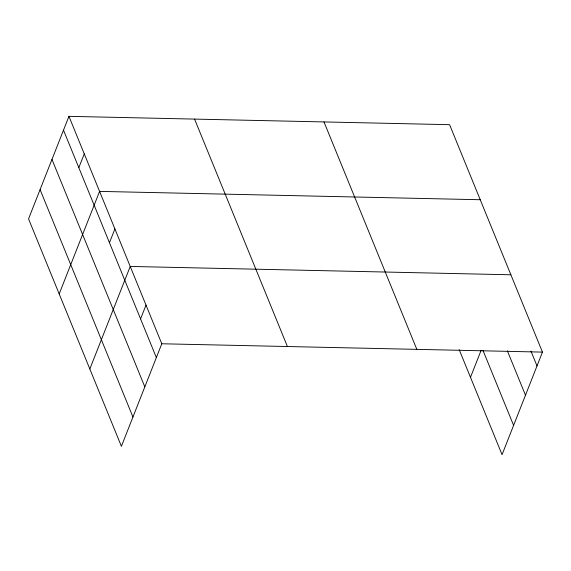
<?xml version="1.0" encoding="UTF-8"?>
<svg xmlns="http://www.w3.org/2000/svg" width="571" height="571" viewBox="0 0 571 571"><rect width="100%" height="100%" fill="white"/><g stroke="black" fill="none" stroke-linecap="round" stroke-linejoin="round"><path stroke-width="0.86" d="M68.941 116.341L28.55 218.886L121.402 446.315L161.793 343.771L68.941 116.341L449.598 124.685L542.45 352.114L502.059 454.659L459.163 349.595M78.819 167.681L84.265 153.87M59.191 293.937L99.582 191.392L480.24 199.736M109.461 242.732L114.907 228.921M89.833 368.987L130.224 266.443L510.881 274.787M140.566 318.918L146.012 305.107M470.49 377.331L481.06 350.487M161.793 343.771L542.45 352.114M530.966 351.115L537.011 365.925M507.341 350.787L525.477 395.203M483.03 350.515L513.593 425.374M323.985 121.93L416.83 349.359M194.561 119.096L287.413 346.518M63.502 130.159L156.354 357.582M51.968 159.437L144.82 386.867M40.084 189.608L132.936 417.03"/></g></svg>
